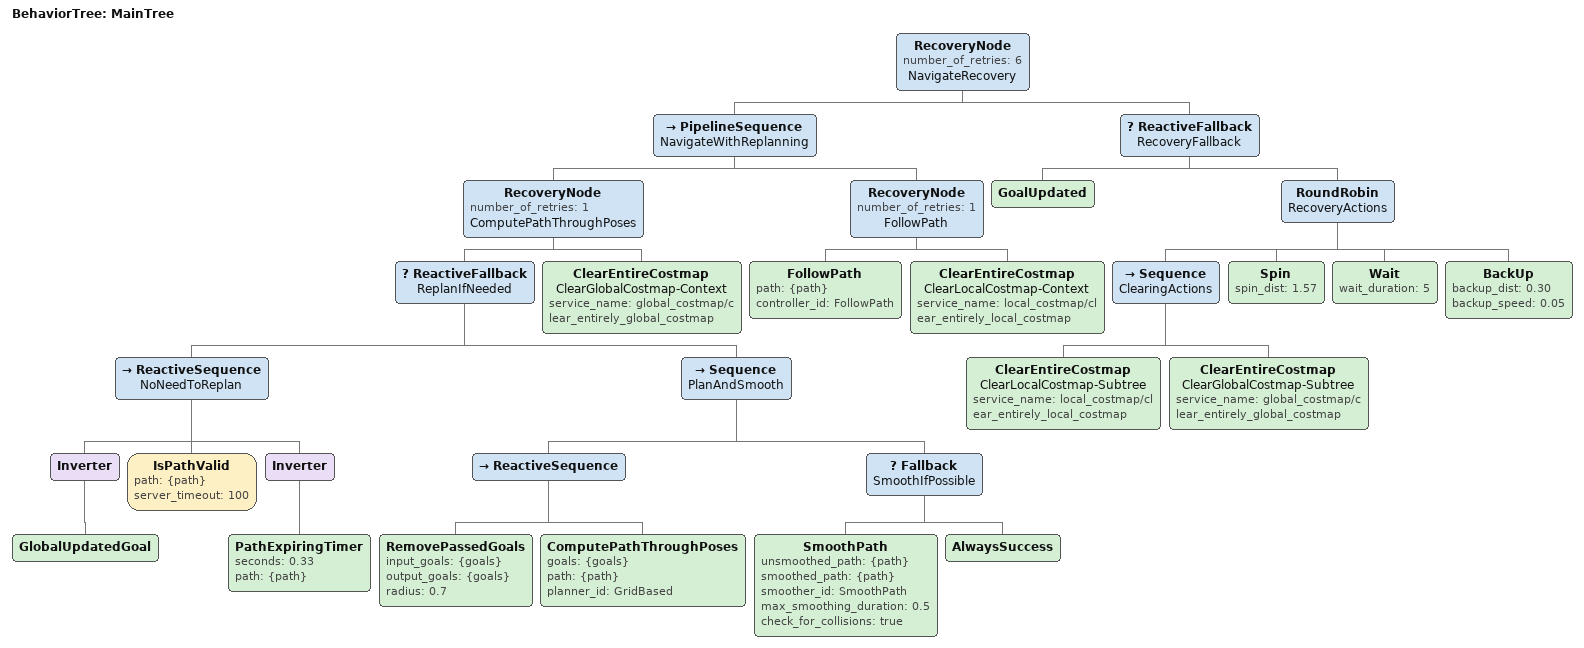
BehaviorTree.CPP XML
<root main_tree_to_execute="MainTree">
  <BehaviorTree ID="MainTree">
    <RecoveryNode number_of_retries="6" name="NavigateRecovery">
      <PipelineSequence name="NavigateWithReplanning">
        <RecoveryNode number_of_retries="1" name="ComputePathThroughPoses">
          <ReactiveFallback name="ReplanIfNeeded">
            <ReactiveSequence name="NoNeedToReplan">
              <Inverter>
                <GlobalUpdatedGoal/>
              </Inverter>
              <IsPathValid path="{path}" server_timeout="100"/>
              <Inverter>
                <PathExpiringTimer seconds="0.33" path="{path}"/>
              </Inverter>
            </ReactiveSequence>
            <Sequence name="PlanAndSmooth">
              <ReactiveSequence>
                <RemovePassedGoals input_goals="{goals}" output_goals="{goals}" radius="0.7"/>
              <ComputePathThroughPoses goals="{goals}" path="{path}" planner_id="GridBased"/>
              </ReactiveSequence>
              <Fallback name="SmoothIfPossible">
                <SmoothPath unsmoothed_path="{path}" smoothed_path="{path}"
                            smoother_id="SmoothPath"
                            max_smoothing_duration="0.5"
                            check_for_collisions="true"/>
                <AlwaysSuccess/>
              </Fallback>
            </Sequence>
          </ReactiveFallback>
          <ClearEntireCostmap name="ClearGlobalCostmap-Context" service_name="global_costmap/clear_entirely_global_costmap"/>
        </RecoveryNode>
        <RecoveryNode number_of_retries="1" name="FollowPath">
          <FollowPath path="{path}" controller_id="FollowPath"/>
          <ClearEntireCostmap name="ClearLocalCostmap-Context" service_name="local_costmap/clear_entirely_local_costmap"/>
        </RecoveryNode>
      </PipelineSequence>
      <ReactiveFallback name="RecoveryFallback">
        <GoalUpdated/>
        <RoundRobin name="RecoveryActions">
          <Sequence name="ClearingActions">
            <ClearEntireCostmap name="ClearLocalCostmap-Subtree" service_name="local_costmap/clear_entirely_local_costmap"/>
            <ClearEntireCostmap name="ClearGlobalCostmap-Subtree" service_name="global_costmap/clear_entirely_global_costmap"/>
          </Sequence>
          <Spin spin_dist="1.57"/>
          <Wait wait_duration="5"/>
          <BackUp backup_dist="0.30" backup_speed="0.05"/>
        </RoundRobin>
      </ReactiveFallback>
    </RecoveryNode>
  </BehaviorTree>
</root>
